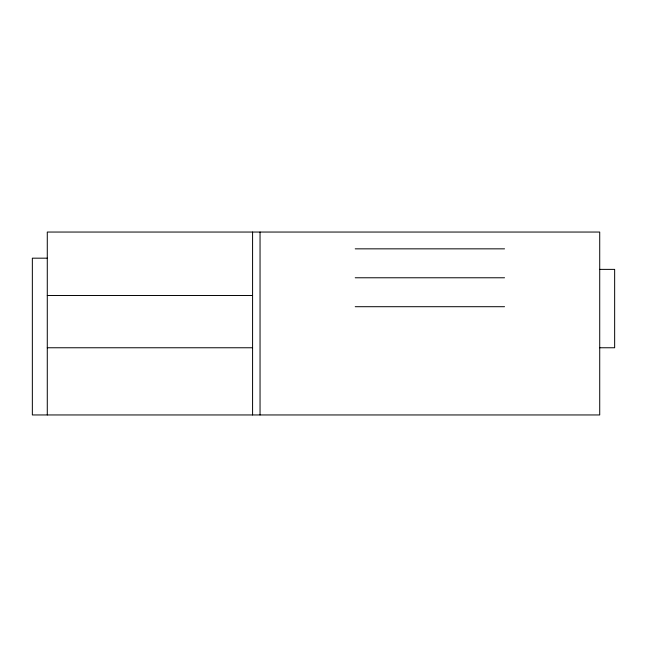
<?xml version="1.0" encoding="UTF-8"?>
<svg xmlns="http://www.w3.org/2000/svg" width="647" height="647" viewBox="0 0 647 647"><rect width="100%" height="100%" fill="white"/><g stroke="black" fill="none" stroke-linecap="round" stroke-linejoin="round"><path stroke-width="0.97" d="M355.227 248.844L504.539 248.844M47.28 258.177L32.35 258.177L32.35 414.953L599.72 414.953L599.72 232.047L47.28 232.047L47.28 414.953M599.72 269.378L614.65 269.378L614.65 347.762L599.72 347.762M355.227 277.773L504.539 277.773M47.28 295.501L252.581 295.501M355.227 306.702L504.539 306.702M47.28 347.762L252.581 347.762M260.045 232.047L260.045 414.953M252.581 232.047L252.581 414.953"/></g></svg>
